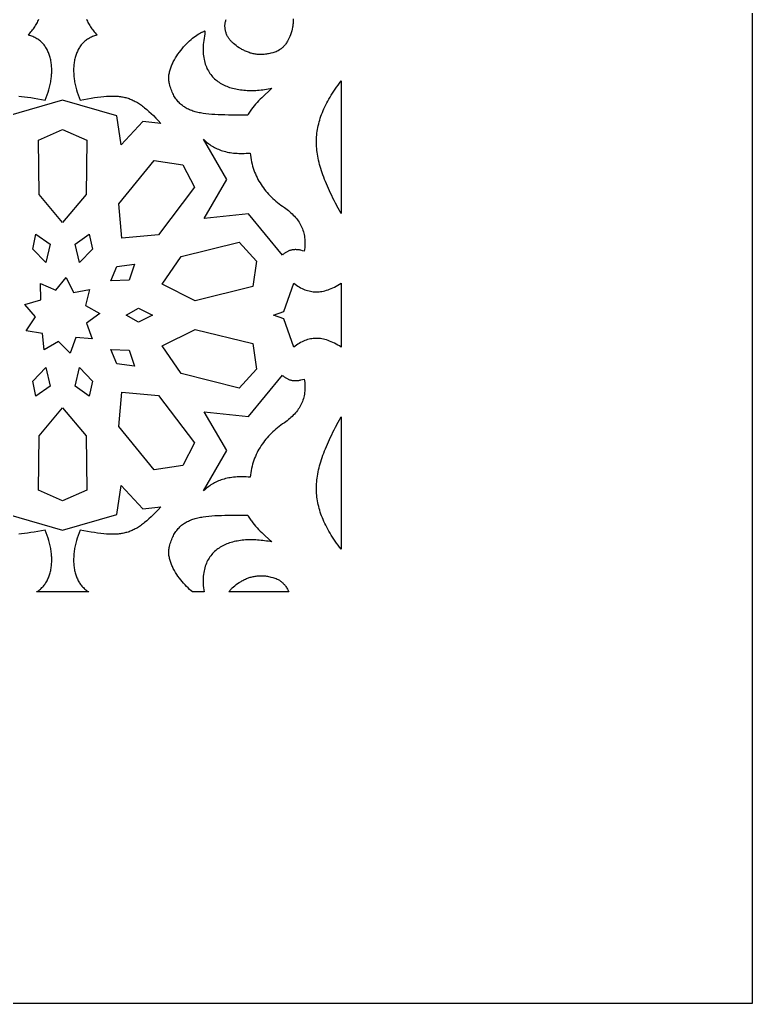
# Model space of a CAD drawing. Extents: x -575 to 575, y -425 to 425.
# Drawn here: x 468.1 to 575, y -425 to -281.5 of the extents above; entities that cross this region are included whole.
import ezdxf

# ---------------------------------------------------------------- set-up
doc = ezdxf.new("R2010")
doc.units = 0
doc.layers.add('LAYER_1', color=18, linetype='CONTINUOUS')

msp = doc.modelspace()

# ---------------------------------------------------------------- linework, layer by layer
at = {"layer": 'LAYER_1'}
for points in [[(-575, -425), (575, -425), (575, 425), (-575, 425)], [(495.08, -283.18), (495.09, -283.19), (495.1, -283.2), (495.11, -283.21), (495.12, -283.24), (495.13, -283.3), (495.12, -283.37), (495.11, -283.47), (495.1, -283.6), (495.04, -283.92), (494.99, -284.25), (494.94, -284.56), (494.91, -284.87), (494.88, -285.17), (494.87, -285.46), (494.86, -285.75), (494.86, -286.03), (494.87, -286.3), (494.89, -286.57), (494.92, -286.82), (494.95, -287.07), (495, -287.32), (495.05, -287.55), (495.11, -287.78), (495.18, -288), (495.25, -288.22), (495.34, -288.43), (495.42, -288.63), (495.52, -288.82), (495.63, -289.01), (495.74, -289.19), (495.85, -289.37), (495.98, -289.54), (496.11, -289.7), (496.24, -289.86), (496.39, -290.01), (496.54, -290.15), (496.69, -290.29), (496.85, -290.42), (497.02, -290.54), (497.19, -290.66), (497.36, -290.77), (497.54, -290.88), (497.73, -290.98), (497.92, -291.08), (498.12, -291.17), (498.32, -291.25), (498.52, -291.33), (498.73, -291.4), (498.94, -291.47), (499.16, -291.53), (499.38, -291.59), (499.61, -291.64), (499.83, -291.68), (500.06, -291.72), (500.3, -291.76), (500.54, -291.78), (500.78, -291.81), (501.02, -291.83), (501.27, -291.84), (501.51, -291.85), (501.77, -291.86), (502.02, -291.85), (502.27, -291.85), (502.53, -291.84), (502.79, -291.82), (503.05, -291.8), (503.31, -291.78), (503.57, -291.75), (503.84, -291.72), (504.1, -291.68), (504.37, -291.64), (504.64, -291.59), (504.91, -291.54), (504.41, -292), (503.91, -292.45), (503.43, -292.91), (503.19, -293.14), (502.96, -293.37), (502.73, -293.6), (502.51, -293.84), (502.3, -294.09), (502.1, -294.34), (501.9, -294.6), (501.81, -294.74), (501.71, -294.88), (501.62, -295.02), (501.54, -295.16), (501.45, -295.3), (501.37, -295.45), (499.1, -295.45), (498.57, -295.44), (498.05, -295.43), (497.55, -295.42), (497.06, -295.41), (496.59, -295.38), (496.13, -295.35), (495.69, -295.31), (495.27, -295.27), (494.86, -295.21), (494.66, -295.17), (494.46, -295.14), (494.27, -295.1), (494.08, -295.06), (493.89, -295.01), (493.71, -294.96), (493.54, -294.91), (493.36, -294.86), (493.19, -294.8), (493.03, -294.73), (492.87, -294.67), (492.71, -294.59), (492.55, -294.52), (492.4, -294.44), (492.26, -294.35), (492.12, -294.26), (491.98, -294.17), (491.84, -294.07), (491.71, -293.97), (491.58, -293.86), (491.46, -293.74), (491.34, -293.62), (491.22, -293.5), (491.11, -293.37), (491, -293.23), (490.9, -293.09), (490.8, -292.94), (490.7, -292.78), (490.61, -292.62), (490.52, -292.46), (490.44, -292.28), (490.35, -292.1), (490.28, -291.92), (490.2, -291.72), (490.13, -291.52), (490.07, -291.31), (490.01, -291.1), (489.95, -290.88), (489.92, -290.74), (489.89, -290.59), (489.87, -290.45), (489.86, -290.31), (489.85, -290.16), (489.85, -290.02), (489.86, -289.87), (489.87, -289.73), (489.88, -289.58), (489.9, -289.43), (489.93, -289.28), (489.96, -289.14), (490, -288.99), (490.04, -288.84), (490.08, -288.69), (490.13, -288.54), (490.19, -288.4), (490.24, -288.25), (490.3, -288.1), (490.37, -287.96), (490.44, -287.81), (490.51, -287.67), (490.66, -287.38), (490.83, -287.09), (491.01, -286.82), (491.19, -286.54), (491.39, -286.27), (491.59, -286.01), (491.8, -285.76), (492.01, -285.51), (492.22, -285.27), (492.44, -285.05), (492.66, -284.83), (492.88, -284.62), (493.1, -284.43), (493.31, -284.25), (493.52, -284.08), (493.73, -283.92), (493.93, -283.78), (494.13, -283.65), (494.31, -283.54), (494.49, -283.45), (494.65, -283.37), (494.74, -283.34), (494.81, -283.3), (494.94, -283.23), (494.99, -283.2), (495.03, -283.19), (495.07, -283.18)], [(515, -309.8), (514.58, -309.03), (514.18, -308.28), (513.99, -307.91), (513.81, -307.55), (513.63, -307.19), (513.46, -306.84), (513.3, -306.5), (513.14, -306.15), (512.99, -305.81), (512.85, -305.48), (512.71, -305.15), (512.58, -304.82), (512.46, -304.5), (512.34, -304.18), (512.23, -303.87), (512.13, -303.56), (512.03, -303.25), (511.94, -302.94), (511.86, -302.64), (511.78, -302.34), (511.71, -302.04), (511.65, -301.75), (511.6, -301.45), (511.55, -301.16), (511.5, -300.87), (511.47, -300.59), (511.44, -300.3), (511.42, -300.02), (511.41, -299.74), (511.4, -299.46), (511.4, -299.18), (511.41, -298.91), (511.42, -298.63), (511.44, -298.35), (511.47, -298.08), (511.5, -297.81), (511.55, -297.53), (511.6, -297.26), (511.65, -296.99), (511.72, -296.72), (511.79, -296.44), (511.87, -296.17), (511.95, -295.9), (512.05, -295.62), (512.15, -295.35), (512.26, -295.07), (512.37, -294.8), (512.49, -294.52), (512.62, -294.24), (512.76, -293.96), (512.91, -293.68), (513.06, -293.4), (513.22, -293.12), (513.39, -292.83), (513.56, -292.55), (513.74, -292.26), (513.93, -291.96), (514.13, -291.67), (514.34, -291.37), (514.55, -291.07), (514.77, -290.77), (515, -290.47)], [(477.89, -299.09), (477.79, -307.04), (474.36, -311.13), (470.94, -307.04), (470.83, -299.09), (474.36, -297.55)], [(495.06, -299.12), (495.2, -299.25), (495.35, -299.39), (495.51, -299.51), (495.67, -299.63), (495.83, -299.75), (496, -299.86), (496.17, -299.97), (496.35, -300.08), (496.53, -300.17), (496.72, -300.27), (496.91, -300.36), (497.1, -300.44), (497.3, -300.52), (497.5, -300.59), (497.71, -300.66), (497.93, -300.72), (498.14, -300.78), (498.37, -300.83), (498.59, -300.88), (498.83, -300.92), (499.07, -300.95), (499.31, -300.98), (499.56, -301), (499.81, -301.02), (500.07, -301.03), (500.33, -301.04), (500.6, -301.04), (500.87, -301.03), (501.15, -301.02), (501.44, -301), (501.73, -300.98), (501.77, -301.31), (501.81, -301.64), (501.86, -301.96), (501.93, -302.27), (502, -302.58), (502.08, -302.88), (502.17, -303.18), (502.26, -303.47), (502.37, -303.75), (502.48, -304.03), (502.6, -304.3), (502.73, -304.57), (502.86, -304.83), (503.01, -305.09), (503.16, -305.34), (503.31, -305.59), (503.48, -305.83), (503.65, -306.07), (503.83, -306.3), (504.02, -306.53), (504.21, -306.75), (504.4, -306.97), (504.61, -307.19), (504.82, -307.4), (505.04, -307.6), (505.26, -307.8), (505.49, -308), (505.72, -308.2), (505.96, -308.39), (506.2, -308.57), (506.45, -308.75), (506.71, -308.93), (506.92, -309.08), (507.12, -309.23), (507.31, -309.38), (507.5, -309.54), (507.68, -309.7), (507.85, -309.86), (508.02, -310.02), (508.18, -310.19), (508.33, -310.36), (508.47, -310.53), (508.61, -310.71), (508.74, -310.89), (508.86, -311.07), (508.97, -311.26), (509.08, -311.45), (509.18, -311.64), (509.27, -311.84), (509.35, -312.04), (509.42, -312.24), (509.49, -312.45), (509.54, -312.67), (509.59, -312.88), (509.63, -313.11), (509.67, -313.33), (509.69, -313.56), (509.7, -313.8), (509.71, -314.04), (509.71, -314.28), (509.7, -314.53), (509.68, -314.78), (509.65, -315.04), (509.61, -315.3), (509.37, -315.23), (509.14, -315.17), (509.03, -315.14), (508.92, -315.12), (508.81, -315.11), (508.7, -315.09), (508.59, -315.08), (508.49, -315.08), (508.38, -315.07), (508.28, -315.07), (508.17, -315.08), (508.07, -315.09), (507.97, -315.1), (507.87, -315.11), (507.77, -315.13), (507.67, -315.16), (507.58, -315.18), (507.48, -315.21), (507.39, -315.25), (507.29, -315.28), (507.2, -315.32), (507.11, -315.37), (507.02, -315.42), (506.94, -315.47), (506.85, -315.53), (506.76, -315.58), (506.68, -315.65), (506.6, -315.71), (506.51, -315.78), (506.43, -315.86), (501.5, -309.86), (495.03, -310.53), (498.32, -304.86), (494.91, -298.98)], [(491.89, -302.69), (493.6, -305.98), (488.37, -312.89), (483.02, -313.41), (482.56, -308.4), (487.7, -302.07)], [(472.53, -314.29), (471.92, -316.97), (470, -314.98), (470.47, -312.82)], [(478.73, -314.98), (476.81, -316.97), (476.2, -314.29), (478.25, -312.82)], [(502.65, -316.75), (502.11, -320.47), (493.71, -322.54), (488.89, -320.13), (491.65, -316.09), (500.1, -313.99)], [(484.08, -319.51), (481.39, -319.63), (482.25, -317.51), (484.86, -317.17)], [(475.94, -321.3), (478.3, -320.87), (477.71, -323.2), (479.8, -324.4), (477.85, -325.81), (478.68, -328.07), (476.28, -327.89), (475.47, -330.16), (473.74, -328.48), (471.66, -329.69), (471.42, -327.29), (469.05, -326.89), (470.4, -324.89), (468.84, -323.06), (471.16, -322.4), (471.15, -319.99), (473.35, -320.98), (474.89, -319.13)], [(508.3, -320.1), (508.5, -320.24), (508.69, -320.38), (508.89, -320.5), (509.09, -320.62), (509.3, -320.72), (509.5, -320.82), (509.7, -320.91), (509.9, -320.98), (510.1, -321.05), (510.31, -321.1), (510.51, -321.15), (510.72, -321.19), (510.92, -321.21), (511.13, -321.23), (511.34, -321.24), (511.55, -321.23), (511.77, -321.22), (511.98, -321.2), (512.2, -321.16), (512.42, -321.12), (512.64, -321.07), (512.86, -321), (513.09, -320.93), (513.32, -320.85), (513.55, -320.75), (513.78, -320.65), (514.02, -320.53), (514.26, -320.41), (514.5, -320.27), (514.75, -320.13), (515, -319.97), (515, -329.28), (514.75, -329.12), (514.5, -328.98), (514.26, -328.84), (514.02, -328.72), (513.78, -328.6), (513.55, -328.5), (513.32, -328.4), (513.09, -328.32), (512.86, -328.25), (512.64, -328.18), (512.42, -328.13), (512.2, -328.09), (511.98, -328.05), (511.77, -328.03), (511.55, -328.02), (511.34, -328.01), (511.13, -328.02), (510.92, -328.04), (510.72, -328.06), (510.51, -328.1), (510.31, -328.15), (510.1, -328.2), (509.9, -328.27), (509.7, -328.34), (509.5, -328.43), (509.3, -328.53), (509.09, -328.63), (508.89, -328.75), (508.69, -328.87), (508.5, -329.01), (508.3, -329.15), (508.1, -329.3), (506.66, -325.18), (505.11, -324.63), (506.66, -324.07), (508.1, -319.95)], [(487.48, -324.63), (485.43, -325.64), (483.62, -324.63), (485.43, -323.61)], [(502.11, -328.78), (502.65, -332.5), (500.1, -335.26), (491.65, -333.16), (488.89, -329.12), (493.71, -326.71)], [(484.08, -329.74), (484.86, -332.08), (482.25, -331.74), (481.39, -329.62)], [(472.53, -334.96), (470.47, -336.43), (470, -334.27), (471.92, -332.28)], [(478.73, -334.27), (478.25, -336.43), (476.2, -334.96), (476.81, -332.28)], [(506.51, -333.47), (506.6, -333.54), (506.68, -333.6), (506.76, -333.67), (506.85, -333.72), (506.94, -333.78), (507.02, -333.83), (507.11, -333.88), (507.2, -333.93), (507.29, -333.97), (507.39, -334), (507.48, -334.04), (507.58, -334.07), (507.67, -334.09), (507.77, -334.12), (507.87, -334.14), (507.97, -334.15), (508.07, -334.16), (508.17, -334.17), (508.28, -334.18), (508.38, -334.18), (508.49, -334.17), (508.59, -334.17), (508.7, -334.16), (508.81, -334.14), (508.92, -334.13), (509.03, -334.11), (509.14, -334.08), (509.37, -334.02), (509.61, -333.95), (509.65, -334.21), (509.68, -334.47), (509.7, -334.72), (509.71, -334.97), (509.71, -335.21), (509.7, -335.45), (509.69, -335.69), (509.67, -335.92), (509.63, -336.14), (509.59, -336.37), (509.54, -336.58), (509.49, -336.8), (509.42, -337.01), (509.35, -337.21), (509.27, -337.41), (509.18, -337.61), (509.08, -337.8), (508.97, -337.99), (508.86, -338.18), (508.74, -338.36), (508.61, -338.54), (508.47, -338.72), (508.33, -338.89), (508.18, -339.06), (508.02, -339.23), (507.85, -339.39), (507.68, -339.55), (507.5, -339.71), (507.31, -339.87), (507.12, -340.02), (506.92, -340.17), (506.71, -340.32), (506.45, -340.5), (506.2, -340.68), (505.96, -340.86), (505.72, -341.05), (505.49, -341.25), (505.26, -341.45), (505.04, -341.65), (504.82, -341.85), (504.61, -342.06), (504.4, -342.28), (504.21, -342.5), (504.02, -342.72), (503.83, -342.95), (503.65, -343.18), (503.48, -343.42), (503.31, -343.66), (503.16, -343.91), (503.01, -344.16), (502.86, -344.42), (502.73, -344.68), (502.6, -344.95), (502.48, -345.22), (502.37, -345.5), (502.26, -345.78), (502.17, -346.07), (502.08, -346.37), (502, -346.67), (501.93, -346.98), (501.86, -347.29), (501.81, -347.61), (501.77, -347.94), (501.73, -348.27), (501.44, -348.25), (501.15, -348.23), (500.87, -348.22), (500.6, -348.21), (500.33, -348.21), (500.07, -348.22), (499.81, -348.23), (499.56, -348.25), (499.31, -348.27), (499.07, -348.3), (498.83, -348.33), (498.59, -348.37), (498.37, -348.42), (498.14, -348.47), (497.93, -348.53), (497.71, -348.59), (497.5, -348.66), (497.3, -348.73), (497.1, -348.81), (496.91, -348.89), (496.72, -348.98), (496.53, -349.07), (496.35, -349.17), (496.17, -349.28), (496, -349.38), (495.83, -349.5), (495.67, -349.62), (495.51, -349.74), (495.35, -349.86), (495.2, -350), (495.06, -350.13), (494.91, -350.27), (498.32, -344.39), (495.03, -338.72), (501.5, -339.39), (506.43, -333.39)], [(488.37, -336.36), (493.6, -343.27), (491.89, -346.56), (487.7, -347.18), (482.56, -340.85), (483.02, -335.84)], [(477.79, -342.21), (477.89, -350.16), (474.36, -351.7), (470.83, -350.16), (470.94, -342.21), (474.36, -338.12)], [(515, -358.78), (514.77, -358.48), (514.55, -358.18), (514.34, -357.88), (514.13, -357.58), (513.93, -357.29), (513.74, -356.99), (513.56, -356.7), (513.39, -356.42), (513.22, -356.13), (513.06, -355.85), (512.91, -355.57), (512.76, -355.28), (512.62, -355.01), (512.49, -354.73), (512.37, -354.45), (512.26, -354.18), (512.15, -353.9), (512.05, -353.63), (511.95, -353.35), (511.87, -353.08), (511.79, -352.81), (511.72, -352.53), (511.65, -352.26), (511.6, -351.99), (511.55, -351.72), (511.5, -351.44), (511.47, -351.17), (511.44, -350.9), (511.42, -350.62), (511.41, -350.34), (511.4, -350.07), (511.4, -349.79), (511.41, -349.51), (511.42, -349.23), (511.44, -348.95), (511.47, -348.66), (511.5, -348.38), (511.55, -348.09), (511.6, -347.8), (511.65, -347.5), (511.71, -347.21), (511.78, -346.91), (511.86, -346.61), (511.94, -346.31), (512.03, -346), (512.13, -345.69), (512.23, -345.38), (512.34, -345.07), (512.46, -344.75), (512.58, -344.43), (512.71, -344.1), (512.85, -343.77), (512.99, -343.43), (513.14, -343.1), (513.3, -342.75), (513.46, -342.41), (513.63, -342.06), (513.81, -341.7), (513.99, -341.34), (514.18, -340.97), (514.58, -340.22), (515, -339.45)], [(501.45, -353.95), (501.54, -354.09), (501.62, -354.23), (501.71, -354.37), (501.81, -354.51), (501.9, -354.65), (502.1, -354.91), (502.3, -355.16), (502.51, -355.41), (502.73, -355.65), (502.96, -355.88), (503.19, -356.11), (503.43, -356.34), (503.91, -356.79), (504.41, -357.25), (504.91, -357.71), (504.64, -357.66), (504.37, -357.61), (504.1, -357.57), (503.84, -357.53), (503.57, -357.5), (503.31, -357.47), (503.05, -357.45), (502.79, -357.43), (502.53, -357.41), (502.27, -357.4), (502.02, -357.4), (501.77, -357.39), (501.51, -357.4), (501.27, -357.41), (501.02, -357.42), (500.78, -357.44), (500.54, -357.46), (500.3, -357.49), (500.06, -357.53), (499.83, -357.57), (499.61, -357.61), (499.38, -357.66), (499.16, -357.72), (498.94, -357.78), (498.73, -357.85), (498.52, -357.92), (498.32, -358), (498.12, -358.08), (497.92, -358.17), (497.73, -358.27), (497.54, -358.37), (497.36, -358.48), (497.19, -358.59), (497.02, -358.71), (496.85, -358.83), (496.69, -358.96), (496.54, -359.1), (496.39, -359.24), (496.24, -359.39), (496.11, -359.55), (495.98, -359.71), (495.85, -359.88), (495.74, -360.06), (495.63, -360.24), (495.52, -360.43), (495.42, -360.62), (495.34, -360.82), (495.25, -361.03), (495.18, -361.25), (495.11, -361.47), (495.05, -361.7), (495, -361.93), (494.95, -362.18), (494.92, -362.43), (494.89, -362.68), (494.87, -362.95), (494.86, -363.22), (494.86, -363.5), (494.87, -363.78), (494.88, -364.08), (494.91, -364.38), (494.94, -364.69), (494.99, -365), (493.31, -365), (493.1, -364.82), (492.88, -364.63), (492.66, -364.42), (492.44, -364.2), (492.22, -363.98), (492.01, -363.74), (491.8, -363.49), (491.59, -363.24), (491.39, -362.98), (491.19, -362.71), (491.01, -362.43), (490.83, -362.16), (490.66, -361.87), (490.51, -361.58), (490.44, -361.44), (490.37, -361.29), (490.3, -361.15), (490.24, -361), (490.19, -360.85), (490.13, -360.71), (490.08, -360.56), (490.04, -360.41), (490, -360.26), (489.96, -360.11), (489.93, -359.97), (489.9, -359.82), (489.88, -359.67), (489.87, -359.52), (489.86, -359.38), (489.85, -359.23), (489.85, -359.09), (489.86, -358.94), (489.87, -358.8), (489.89, -358.66), (489.92, -358.51), (489.95, -358.37), (490.01, -358.15), (490.07, -357.94), (490.13, -357.73), (490.2, -357.53), (490.28, -357.33), (490.35, -357.15), (490.44, -356.97), (490.52, -356.79), (490.61, -356.63), (490.7, -356.47), (490.8, -356.31), (490.9, -356.16), (491, -356.02), (491.11, -355.88), (491.22, -355.75), (491.34, -355.63), (491.46, -355.51), (491.58, -355.39), (491.71, -355.28), (491.84, -355.18), (491.98, -355.08), (492.12, -354.99), (492.26, -354.9), (492.4, -354.81), (492.55, -354.73), (492.71, -354.66), (492.87, -354.58), (493.03, -354.52), (493.19, -354.45), (493.36, -354.39), (493.54, -354.34), (493.71, -354.29), (493.89, -354.24), (494.08, -354.19), (494.27, -354.15), (494.46, -354.11), (494.66, -354.07), (494.86, -354.04), (495.27, -353.98), (495.69, -353.94), (496.13, -353.9), (496.59, -353.87), (497.06, -353.84), (497.55, -353.83), (498.05, -353.82), (498.57, -353.81), (499.1, -353.8), (501.37, -353.8)], [(503.49, -362.64), (503.64, -362.65), (503.79, -362.66), (503.95, -362.67), (504.1, -362.69), (504.26, -362.72), (504.42, -362.75), (504.58, -362.78), (504.74, -362.82), (505.03, -362.89), (505.18, -362.94), (505.34, -362.99), (505.5, -363.05), (505.66, -363.12), (505.83, -363.2), (505.99, -363.3), (506.16, -363.41), (506.24, -363.47), (506.32, -363.53), (506.4, -363.6), (506.48, -363.68), (506.56, -363.75), (506.64, -363.84), (506.72, -363.93), (506.79, -364.02), (506.87, -364.12), (506.94, -364.22), (507.02, -364.33), (507.09, -364.45), (507.16, -364.57), (507.23, -364.7), (507.36, -364.98), (507.37, -365), (498.61, -365), (498.63, -364.97), (498.7, -364.87), (498.78, -364.78), (498.85, -364.69), (498.93, -364.6), (499.02, -364.51), (499.11, -364.42), (499.29, -364.25), (499.48, -364.09), (499.69, -363.93), (499.9, -363.78), (500.13, -363.63), (500.39, -363.47), (500.52, -363.39), (500.65, -363.32), (500.79, -363.25), (500.92, -363.18), (501.06, -363.12), (501.19, -363.06), (501.33, -363.01), (501.47, -362.96), (501.6, -362.91), (501.74, -362.86), (501.88, -362.82), (502.02, -362.79), (502.17, -362.75), (502.31, -362.73), (502.45, -362.7), (502.6, -362.68), (502.74, -362.66), (502.89, -362.65), (503.04, -362.64), (503.19, -362.64), (503.34, -362.63)]]:
    msp.add_lwpolyline(points, close=True, dxfattribs=at)
for points in [[(477.82, -281.44), (477.9, -281.6), (477.98, -281.76), (478.06, -281.92), (478.15, -282.08), (478.24, -282.24), (478.33, -282.39), (478.43, -282.55), (478.53, -282.71), (478.64, -282.86), (478.75, -283.02), (478.86, -283.17), (478.98, -283.32), (479.11, -283.47), (479.23, -283.62), (479.36, -283.77), (479.19, -283.82), (479.02, -283.87), (478.86, -283.93), (478.71, -283.99), (478.55, -284.06), (478.4, -284.14), (478.26, -284.21), (478.12, -284.3), (477.99, -284.38), (477.86, -284.47), (477.73, -284.57), (477.61, -284.67), (477.5, -284.77), (477.39, -284.88), (477.28, -284.99), (477.18, -285.11), (477.08, -285.22), (476.98, -285.35), (476.89, -285.47), (476.81, -285.6), (476.73, -285.73), (476.65, -285.87), (476.58, -286.01), (476.51, -286.15), (476.44, -286.3), (476.38, -286.44), (476.33, -286.6), (476.27, -286.75), (476.23, -286.9), (476.18, -287.06), (476.14, -287.22), (476.11, -287.39), (476.07, -287.55), (476.05, -287.72), (476.02, -287.89), (476, -288.06), (475.98, -288.23), (475.97, -288.41), (475.96, -288.59), (475.96, -288.76), (475.96, -288.94), (475.96, -289.12), (475.97, -289.31), (475.97, -289.49), (475.99, -289.67), (476.01, -289.86), (476.03, -290.04), (476.05, -290.23), (476.08, -290.42), (476.11, -290.61), (476.14, -290.8), (476.18, -290.99), (476.22, -291.18), (476.27, -291.37), (476.37, -291.74), (476.48, -292.12), (476.61, -292.5), (476.75, -292.88), (476.9, -293.25), (477.46, -293.15), (478, -293.06), (478.51, -292.97), (479, -292.9), (479.47, -292.83), (479.92, -292.78), (480.35, -292.73), (480.77, -292.7), (481.16, -292.68), (481.55, -292.67), (481.73, -292.67), (481.91, -292.67), (482.09, -292.68), (482.27, -292.69), (482.44, -292.7), (482.61, -292.72), (482.78, -292.74), (482.95, -292.76), (483.11, -292.79), (483.27, -292.82), (483.43, -292.86), (483.59, -292.9), (483.75, -292.94), (483.9, -292.99), (484.06, -293.04), (484.21, -293.1), (484.36, -293.16), (484.51, -293.23), (484.66, -293.3), (484.81, -293.37), (484.96, -293.45), (485.11, -293.53), (485.26, -293.62), (485.41, -293.71), (485.56, -293.81), (485.71, -293.91), (485.86, -294.02), (486.02, -294.13), (486.17, -294.24), (486.32, -294.37), (486.63, -294.63), (486.95, -294.91), (487.28, -295.21), (487.61, -295.53), (487.96, -295.88), (488.31, -296.25), (488.68, -296.65), (486.06, -296.36), (482.92, -299.8), (482.26, -295.56), (474.36, -293.25), (466.47, -295.56)], [(467.96, -292.7), (468.37, -292.73), (468.8, -292.78), (469.25, -292.83), (469.72, -292.9), (470.21, -292.97), (470.73, -293.06), (471.26, -293.15), (471.83, -293.25), (471.98, -292.88), (472.12, -292.5), (472.25, -292.12), (472.36, -291.74), (472.46, -291.37), (472.5, -291.18), (472.55, -290.99), (472.58, -290.8), (472.62, -290.61), (472.65, -290.42), (472.68, -290.23), (472.7, -290.04), (472.72, -289.86), (472.74, -289.67), (472.75, -289.49), (472.76, -289.31), (472.77, -289.12), (472.77, -288.94), (472.77, -288.76), (472.76, -288.59), (472.75, -288.41), (472.74, -288.23), (472.73, -288.06), (472.71, -287.89), (472.68, -287.72), (472.65, -287.55), (472.62, -287.39), (472.58, -287.22), (472.54, -287.06), (472.5, -286.9), (472.45, -286.75), (472.4, -286.6), (472.34, -286.44), (472.28, -286.3), (472.22, -286.15), (472.15, -286.01), (472.08, -285.87), (472, -285.73), (471.92, -285.6), (471.83, -285.47), (471.74, -285.35), (471.65, -285.22), (471.55, -285.11), (471.45, -284.99), (471.34, -284.88), (471.23, -284.77), (471.11, -284.67), (470.99, -284.57), (470.87, -284.47), (470.74, -284.38), (470.6, -284.3), (470.47, -284.21), (470.32, -284.14), (470.17, -284.06), (470.02, -283.99), (469.86, -283.93), (469.7, -283.87), (469.54, -283.82), (469.36, -283.77), (469.5, -283.62), (469.62, -283.47), (469.74, -283.32), (469.86, -283.17), (469.98, -283.02), (470.09, -282.86), (470.19, -282.71), (470.3, -282.55), (470.4, -282.39), (470.49, -282.24), (470.58, -282.08), (470.67, -281.92), (470.75, -281.76), (470.83, -281.6), (470.91, -281.44)], [(508, -281.4), (508, -281.53), (508, -281.67), (508, -281.81), (507.99, -281.94), (507.98, -282.08), (507.97, -282.22), (507.95, -282.35), (507.93, -282.49), (507.91, -282.63), (507.85, -282.9), (507.78, -283.17), (507.69, -283.45), (507.6, -283.72), (507.49, -284), (507.36, -284.27), (507.23, -284.55), (507.16, -284.68), (507.09, -284.8), (507.02, -284.92), (506.94, -285.03), (506.87, -285.13), (506.79, -285.23), (506.72, -285.32), (506.64, -285.41), (506.56, -285.5), (506.48, -285.57), (506.4, -285.65), (506.32, -285.72), (506.24, -285.78), (506.16, -285.84), (505.99, -285.95), (505.83, -286.05), (505.66, -286.13), (505.5, -286.2), (505.34, -286.26), (505.18, -286.31), (505.03, -286.36), (504.74, -286.43), (504.58, -286.47), (504.42, -286.5), (504.26, -286.53), (504.1, -286.56), (503.95, -286.58), (503.79, -286.59), (503.64, -286.6), (503.49, -286.61), (503.34, -286.61), (503.19, -286.61), (503.04, -286.61), (502.89, -286.6), (502.74, -286.59), (502.6, -286.57), (502.45, -286.55), (502.31, -286.52), (502.17, -286.49), (502.02, -286.46), (501.88, -286.43), (501.74, -286.39), (501.6, -286.34), (501.47, -286.29), (501.33, -286.24), (501.19, -286.19), (501.06, -286.13), (500.92, -286.07), (500.79, -286), (500.65, -285.93), (500.52, -285.86), (500.39, -285.78), (500.13, -285.62), (499.9, -285.47), (499.69, -285.32), (499.48, -285.16), (499.29, -285), (499.11, -284.83), (499.02, -284.74), (498.93, -284.65), (498.85, -284.56), (498.78, -284.47), (498.7, -284.38), (498.63, -284.28), (498.56, -284.18), (498.5, -284.08), (498.44, -283.98), (498.38, -283.88), (498.33, -283.77), (498.28, -283.66), (498.24, -283.55), (498.2, -283.43), (498.16, -283.32), (498.13, -283.2), (498.11, -283.08), (498.09, -282.95), (498.07, -282.82), (498.06, -282.69), (498.05, -282.56), (498.05, -282.42), (498.05, -282.3), (498.06, -282.18), (498.08, -282.06), (498.1, -281.94), (498.12, -281.83), (498.15, -281.71), (498.18, -281.6), (498.22, -281.49)], [(466.47, -353.69), (474.36, -356), (482.26, -353.69), (482.92, -349.45), (486.06, -352.89), (488.68, -352.6), (488.31, -353), (487.96, -353.37), (487.61, -353.72), (487.28, -354.04), (486.95, -354.34), (486.63, -354.62), (486.32, -354.88), (486.17, -355.01), (486.02, -355.12), (485.86, -355.23), (485.71, -355.34), (485.56, -355.44), (485.41, -355.54), (485.26, -355.63), (485.11, -355.72), (484.96, -355.8), (484.81, -355.88), (484.66, -355.95), (484.51, -356.02), (484.36, -356.09), (484.21, -356.15), (484.06, -356.21), (483.9, -356.26), (483.75, -356.31), (483.59, -356.35), (483.43, -356.39), (483.27, -356.43), (483.11, -356.46), (482.95, -356.49), (482.78, -356.51), (482.61, -356.53), (482.44, -356.55), (482.27, -356.56), (482.09, -356.57), (481.91, -356.58), (481.73, -356.58), (481.55, -356.58), (481.16, -356.57), (480.77, -356.55), (480.35, -356.52), (479.92, -356.47), (479.47, -356.42), (479, -356.35), (478.51, -356.28), (478, -356.19), (477.46, -356.1), (476.9, -356), (476.75, -356.37), (476.61, -356.75), (476.48, -357.13), (476.37, -357.5), (476.27, -357.88), (476.22, -358.07), (476.18, -358.26), (476.14, -358.45), (476.11, -358.64), (476.08, -358.83), (476.05, -359.02), (476.03, -359.2), (476.01, -359.39), (475.99, -359.58), (475.97, -359.76), (475.97, -359.94), (475.96, -360.13), (475.96, -360.31), (475.96, -360.49), (475.96, -360.66), (475.97, -360.84), (475.98, -361.02), (476, -361.19), (476.02, -361.36), (476.05, -361.53), (476.07, -361.7), (476.11, -361.86), (476.14, -362.03), (476.18, -362.19), (476.23, -362.34), (476.27, -362.5), (476.33, -362.65), (476.38, -362.81), (476.44, -362.95), (476.51, -363.1), (476.58, -363.24), (476.65, -363.38), (476.73, -363.52), (476.81, -363.65), (476.89, -363.78), (476.98, -363.9), (477.08, -364.03), (477.18, -364.14), (477.28, -364.26), (477.39, -364.37), (477.5, -364.48), (477.61, -364.58), (477.73, -364.68), (477.86, -364.78), (477.99, -364.87), (478.12, -364.95), (478.2, -365), (470.53, -365), (470.6, -364.95), (470.74, -364.87), (470.87, -364.78), (470.99, -364.68), (471.11, -364.58), (471.23, -364.48), (471.34, -364.37), (471.45, -364.26), (471.55, -364.14), (471.65, -364.03), (471.74, -363.9), (471.83, -363.78), (471.92, -363.65), (472, -363.52), (472.08, -363.38), (472.15, -363.24), (472.22, -363.1), (472.28, -362.95), (472.34, -362.81), (472.4, -362.65), (472.45, -362.5), (472.5, -362.34), (472.54, -362.19), (472.58, -362.03), (472.62, -361.86), (472.65, -361.7), (472.68, -361.53), (472.71, -361.36), (472.73, -361.19), (472.74, -361.02), (472.75, -360.84), (472.76, -360.66), (472.77, -360.49), (472.77, -360.31), (472.77, -360.13), (472.76, -359.94), (472.75, -359.76), (472.74, -359.58), (472.72, -359.39), (472.7, -359.2), (472.68, -359.02), (472.65, -358.83), (472.62, -358.64), (472.58, -358.45), (472.55, -358.26), (472.5, -358.07), (472.46, -357.88), (472.36, -357.5), (472.25, -357.13), (472.12, -356.75), (471.98, -356.37), (471.83, -356), (471.26, -356.1), (470.73, -356.19), (470.21, -356.28), (469.72, -356.35), (469.25, -356.42), (468.8, -356.47), (468.37, -356.52), (467.96, -356.55)]]:
    msp.add_lwpolyline(points, dxfattribs=at)

doc.saveas('drawing.dxf')
